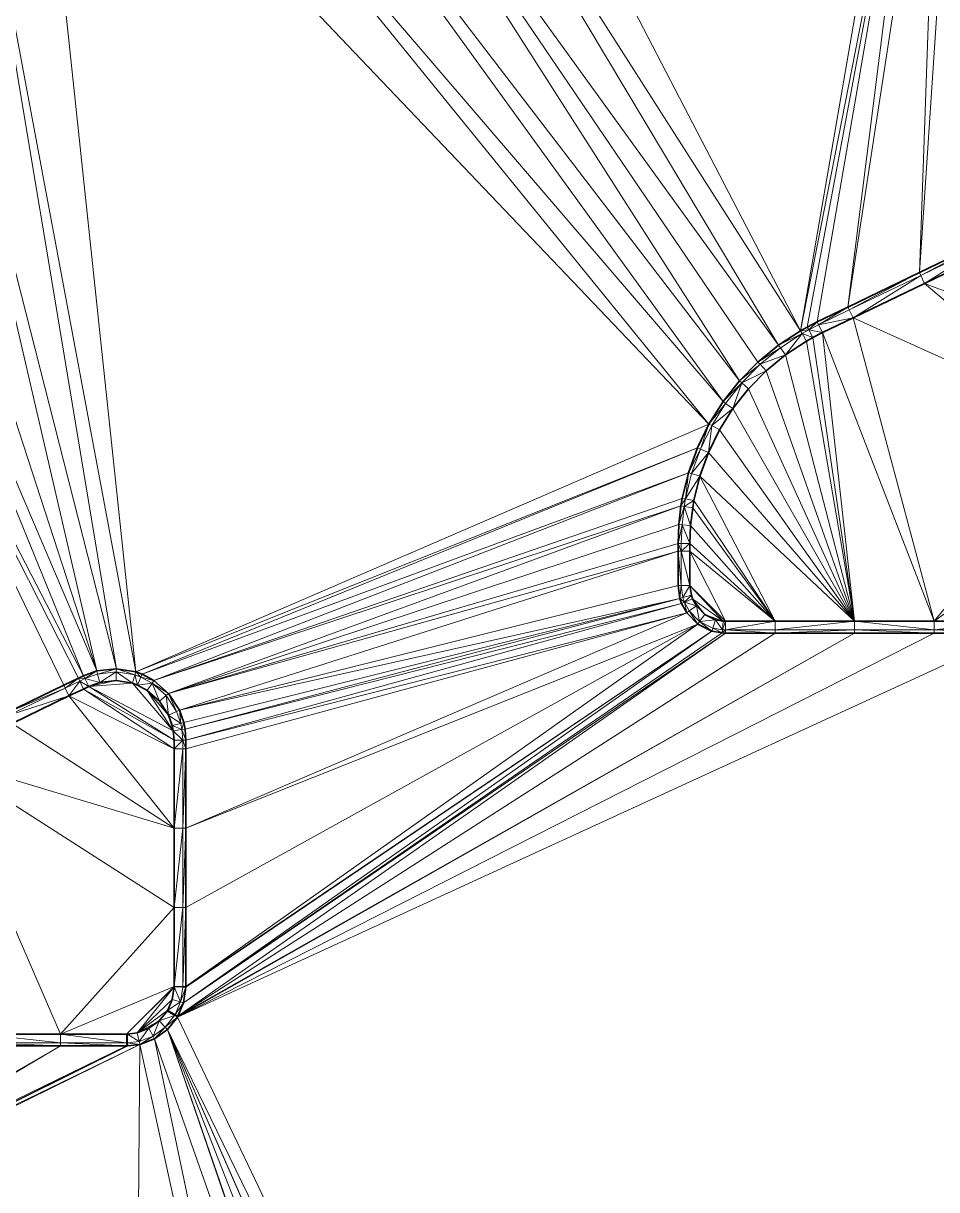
# Model space of a CAD drawing. Header units: metres. Extents: x 246428 to 246884, y 7418966 to 7419490.
# Drawn here: x 246668.98 to 246680.49, y 7419407.04 to 7419421.74 of the extents above; entities that cross this region are included whole.
import ezdxf

# ---------------------------------------------------------------- set-up
doc = ezdxf.new("R2010")
doc.units = ezdxf.units.M
doc.linetypes.add('blank name', pattern=[0])
doc.layers.add('_12D_UNMAPPED', color=7, linetype='Continuous')
for name, color, linetype, lineweight, true_color in [('KERB_BACK', 7, 'Continuous', 35, 0x5fd2ff), ('KERB_LINE', 7, 'Continuous', 18, 0xb9b9b9), ('KERB_LIP', 7, 'Continuous', 35, 0x5fd2ff), ('KERB_TOP', 7, 'Continuous', 18, 0xb9b9b9)]:
    doc.layers.add(name, color=color, linetype=linetype, lineweight=lineweight, true_color=true_color)

msp = doc.modelspace()

# ---------------------------------------------------------------- linework, layer by layer
at = {"layer": '_12D_UNMAPPED', "color": 3, "linetype": 'blank name', "lineweight": 0}
for points in [[(246673.626, 7419427.771, 34.061), (246678.773, 7419417.864, 34.255), (246672.725, 7419427.337, 34.049)], [(246680.179, 7419426.005, 34.199), (246678.773, 7419417.864, 34.255), (246673.626, 7419427.771, 34.061)], [(246672.725, 7419427.337, 34.049), (246678.494, 7419417.682, 34.252), (246671.825, 7419426.902, 34.037)], [(246678.773, 7419417.864, 34.255), (246678.494, 7419417.682, 34.252), (246672.725, 7419427.337, 34.049)], [(246671.825, 7419426.902, 34.037), (246678.003, 7419417.232, 34.248), (246670.924, 7419426.468, 34.025)], [(246678.494, 7419417.682, 34.252), (246678.236, 7419417.47, 34.25), (246671.825, 7419426.902, 34.037)], [(246678.236, 7419417.47, 34.25), (246678.003, 7419417.232, 34.248), (246671.825, 7419426.902, 34.037)], [(246677.797, 7419416.971, 34.245), (246670.023, 7419426.034, 34.013), (246670.924, 7419426.468, 34.025)], [(246678.003, 7419417.232, 34.248), (246677.797, 7419416.971, 34.245), (246670.924, 7419426.468, 34.025)], [(246670.023, 7419426.034, 34.013), (246677.619, 7419416.689, 34.246), (246669.123, 7419425.599, 34.001)], [(246670.023, 7419426.034, 34.013), (246677.797, 7419416.971, 34.245), (246677.619, 7419416.689, 34.246)], [(246680.331, 7419425.807, 34.204), (246678.773, 7419417.864, 34.255), (246680.179, 7419426.005, 34.199)], [(246678.856, 7419417.911, 34.255), (246678.773, 7419417.864, 34.255), (246680.331, 7419425.807, 34.204)], [(246678.983, 7419417.976, 34.257), (246678.856, 7419417.911, 34.255), (246680.331, 7419425.807, 34.204)], [(246679.369, 7419418.162, 34.262), (246678.983, 7419417.976, 34.257), (246680.331, 7419425.807, 34.204)], [(246680.519, 7419425.643, 34.208), (246679.369, 7419418.162, 34.262), (246680.331, 7419425.807, 34.204)], [(246669.123, 7419425.599, 34.001), (246670.399, 7419413.566, 34.145), (246668.222, 7419425.165, 33.989)], [(246677.619, 7419416.689, 34.246), (246670.399, 7419413.566, 34.145), (246669.123, 7419425.599, 34.001)], [(246680.27, 7419418.596, 34.274), (246679.369, 7419418.162, 34.262), (246680.519, 7419425.643, 34.208)], [(246680.734, 7419425.517, 34.213), (246680.27, 7419418.596, 34.274), (246680.519, 7419425.643, 34.208)], [(246681.17, 7419419.031, 34.286), (246680.27, 7419418.596, 34.274), (246680.734, 7419425.517, 34.213)], [(246668.222, 7419425.165, 33.989), (246670.153, 7419413.607, 34.14), (246667.321, 7419424.731, 33.977)], [(246670.399, 7419413.566, 34.145), (246670.153, 7419413.607, 34.14), (246668.222, 7419425.165, 33.989)], [(246667.321, 7419424.731, 33.977), (246669.905, 7419413.579, 34.136), (246666.42, 7419424.296, 33.964)], [(246670.153, 7419413.607, 34.14), (246669.905, 7419413.579, 34.136), (246667.321, 7419424.731, 33.977)], [(246669.905, 7419413.579, 34.136), (246665.52, 7419423.862, 33.952), (246666.42, 7419424.296, 33.964)], [(246664.619, 7419423.427, 33.94), (246665.52, 7419423.862, 33.952), (246669.739, 7419413.518, 34.133)], [(246665.52, 7419423.862, 33.952), (246669.905, 7419413.579, 34.136), (246669.739, 7419413.518, 34.133)], [(246664.619, 7419423.427, 33.94), (246669.739, 7419413.518, 34.133), (246669.674, 7419413.486, 34.132)], [(246664.619, 7419423.427, 33.94), (246669.674, 7419413.486, 34.132), (246669.49, 7419413.398, 34.13)], [(246664.619, 7419423.427, 33.94), (246669.49, 7419413.398, 34.13), (246668.773, 7419413.052, 34.12)], [(246680.27, 7419418.596, 34.274), (246681.17, 7419419.031, 34.286), (246680.287, 7419418.56, 34.424)], [(246681.17, 7419419.031, 34.286), (246681.188, 7419418.995, 34.436), (246680.287, 7419418.56, 34.424)], [(246680.287, 7419418.56, 34.424), (246681.188, 7419418.995, 34.436), (246680.335, 7419418.461, 34.424)], [(246681.188, 7419418.995, 34.436), (246681.236, 7419418.895, 34.436), (246680.335, 7419418.461, 34.424)], [(246681.236, 7419418.895, 34.436), (246682.479, 7419417.655, 34.477), (246680.335, 7419418.461, 34.424)], [(246679.369, 7419418.162, 34.262), (246680.27, 7419418.596, 34.274), (246679.386, 7419418.126, 34.412)], [(246680.27, 7419418.596, 34.274), (246680.287, 7419418.56, 34.424), (246679.386, 7419418.126, 34.412)], [(246679.386, 7419418.126, 34.412), (246680.287, 7419418.56, 34.424), (246679.434, 7419418.027, 34.412)], [(246680.287, 7419418.56, 34.424), (246680.335, 7419418.461, 34.424), (246679.434, 7419418.027, 34.412)], [(246680.335, 7419418.461, 34.424), (246682.479, 7419416.655, 34.487), (246679.434, 7419418.027, 34.412)], [(246682.479, 7419417.655, 34.477), (246682.479, 7419416.655, 34.487), (246680.335, 7419418.461, 34.424)], [(246678.983, 7419417.976, 34.257), (246679.369, 7419418.162, 34.262), (246679, 7419417.94, 34.407)], [(246679.369, 7419418.162, 34.262), (246679.386, 7419418.126, 34.412), (246679, 7419417.94, 34.407)], [(246679, 7419417.94, 34.407), (246679.386, 7419418.126, 34.412), (246679.434, 7419418.027, 34.412)], [(246679, 7419417.94, 34.407), (246679.434, 7419418.027, 34.412), (246679.048, 7419417.841, 34.407)], [(246679.048, 7419417.841, 34.407), (246679.434, 7419418.027, 34.412), (246680.454, 7419414.205, 34.473)], [(246679.434, 7419418.027, 34.412), (246682.479, 7419416.655, 34.487), (246680.454, 7419414.205, 34.473)], [(246678.494, 7419417.682, 34.252), (246678.773, 7419417.864, 34.255), (246678.793, 7419417.83, 34.405)], [(246678.773, 7419417.864, 34.255), (246678.856, 7419417.911, 34.255), (246678.875, 7419417.875, 34.405)], [(246678.773, 7419417.864, 34.255), (246678.875, 7419417.875, 34.405), (246678.793, 7419417.83, 34.405)], [(246678.793, 7419417.83, 34.405), (246678.875, 7419417.875, 34.405), (246678.927, 7419417.779, 34.405)], [(246678.856, 7419417.911, 34.255), (246678.983, 7419417.976, 34.257), (246678.875, 7419417.875, 34.405)], [(246678.983, 7419417.976, 34.257), (246679, 7419417.94, 34.407), (246678.875, 7419417.875, 34.405)], [(246678.875, 7419417.875, 34.405), (246679, 7419417.94, 34.407), (246679.048, 7419417.841, 34.407)], [(246678.875, 7419417.875, 34.405), (246679.048, 7419417.841, 34.407), (246678.927, 7419417.779, 34.405)], [(246678.494, 7419417.682, 34.252), (246678.793, 7419417.83, 34.405), (246678.518, 7419417.649, 34.402)], [(246678.518, 7419417.649, 34.402), (246678.793, 7419417.83, 34.405), (246678.583, 7419417.561, 34.402)], [(246678.793, 7419417.83, 34.405), (246678.848, 7419417.734, 34.405), (246678.583, 7419417.561, 34.402)], [(246678.583, 7419417.561, 34.402), (246678.848, 7419417.734, 34.405), (246679.454, 7419414.205, 34.455)], [(246678.793, 7419417.83, 34.405), (246678.927, 7419417.779, 34.405), (246678.848, 7419417.734, 34.405)], [(246678.848, 7419417.734, 34.405), (246678.927, 7419417.779, 34.405), (246679.454, 7419414.205, 34.455)], [(246678.927, 7419417.779, 34.405), (246679.048, 7419417.841, 34.407), (246679.454, 7419414.205, 34.455)], [(246679.454, 7419414.205, 34.455), (246679.048, 7419417.841, 34.407), (246680.454, 7419414.205, 34.473)], [(246678.236, 7419417.47, 34.25), (246678.494, 7419417.682, 34.252), (246678.518, 7419417.649, 34.402)], [(246678.236, 7419417.47, 34.25), (246678.518, 7419417.649, 34.402), (246678.263, 7419417.441, 34.4)], [(246678.263, 7419417.441, 34.4), (246678.518, 7419417.649, 34.402), (246678.583, 7419417.561, 34.402)], [(246678.003, 7419417.232, 34.248), (246678.236, 7419417.47, 34.25), (246678.263, 7419417.441, 34.4)], [(246678.003, 7419417.232, 34.248), (246678.263, 7419417.441, 34.4), (246678.033, 7419417.206, 34.398)], [(246678.033, 7419417.206, 34.398), (246678.263, 7419417.441, 34.4), (246678.338, 7419417.359, 34.4)], [(246678.263, 7419417.441, 34.4), (246678.583, 7419417.561, 34.402), (246678.338, 7419417.359, 34.4)], [(246678.338, 7419417.359, 34.4), (246678.583, 7419417.561, 34.402), (246679.454, 7419414.205, 34.455)], [(246678.033, 7419417.206, 34.398), (246678.338, 7419417.359, 34.4), (246678.116, 7419417.133, 34.398)], [(246678.116, 7419417.133, 34.398), (246678.338, 7419417.359, 34.4), (246679.454, 7419414.205, 34.455)], [(246677.797, 7419416.971, 34.245), (246678.003, 7419417.232, 34.248), (246678.033, 7419417.206, 34.398)], [(246677.797, 7419416.971, 34.245), (246678.033, 7419417.206, 34.398), (246677.829, 7419416.948, 34.395)], [(246677.829, 7419416.948, 34.395), (246678.033, 7419417.206, 34.398), (246677.919, 7419416.884, 34.395)], [(246678.033, 7419417.206, 34.398), (246678.116, 7419417.133, 34.398), (246677.919, 7419416.884, 34.395)], [(246677.919, 7419416.884, 34.395), (246678.116, 7419417.133, 34.398), (246679.454, 7419414.205, 34.455)], [(246677.619, 7419416.689, 34.246), (246677.797, 7419416.971, 34.245), (246677.829, 7419416.948, 34.395)], [(246677.619, 7419416.689, 34.246), (246677.829, 7419416.948, 34.395), (246677.654, 7419416.669, 34.396)], [(246677.654, 7419416.669, 34.396), (246677.829, 7419416.948, 34.395), (246677.919, 7419416.884, 34.395)], [(246677.654, 7419416.669, 34.396), (246677.919, 7419416.884, 34.395), (246677.751, 7419416.616, 34.396)], [(246677.751, 7419416.616, 34.396), (246677.919, 7419416.884, 34.395), (246679.454, 7419414.205, 34.455)], [(246670.399, 7419413.566, 34.145), (246677.619, 7419416.689, 34.246), (246677.474, 7419416.389, 34.247)], [(246677.474, 7419416.389, 34.247), (246677.619, 7419416.689, 34.246), (246677.51, 7419416.374, 34.397)], [(246677.619, 7419416.689, 34.246), (246677.654, 7419416.669, 34.396), (246677.51, 7419416.374, 34.397)], [(246677.51, 7419416.374, 34.397), (246677.654, 7419416.669, 34.396), (246677.612, 7419416.331, 34.397)], [(246677.654, 7419416.669, 34.396), (246677.751, 7419416.616, 34.396), (246677.612, 7419416.331, 34.397)], [(246677.612, 7419416.331, 34.397), (246677.751, 7419416.616, 34.396), (246679.454, 7419414.205, 34.455)], [(246682.479, 7419416.655, 34.487), (246682.479, 7419415.655, 34.497), (246680.454, 7419414.205, 34.473)], [(246670.477, 7419413.537, 34.146), (246670.399, 7419413.566, 34.145), (246677.474, 7419416.389, 34.247)], [(246670.477, 7419413.537, 34.146), (246677.474, 7419416.389, 34.247), (246677.361, 7419416.076, 34.248)], [(246677.361, 7419416.076, 34.248), (246677.474, 7419416.389, 34.247), (246677.51, 7419416.374, 34.397)], [(246677.361, 7419416.076, 34.248), (246677.51, 7419416.374, 34.397), (246677.399, 7419416.064, 34.398)], [(246677.399, 7419416.064, 34.398), (246677.51, 7419416.374, 34.397), (246677.612, 7419416.331, 34.397)], [(246677.399, 7419416.064, 34.398), (246677.612, 7419416.331, 34.397), (246677.504, 7419416.032, 34.398)], [(246677.504, 7419416.032, 34.398), (246677.612, 7419416.331, 34.397), (246679.454, 7419414.205, 34.455)], [(246670.624, 7419413.459, 34.149), (246670.477, 7419413.537, 34.146), (246677.361, 7419416.076, 34.248)], [(246670.624, 7419413.459, 34.149), (246677.361, 7419416.076, 34.248), (246677.282, 7419415.752, 34.249)], [(246677.282, 7419415.752, 34.249), (246677.361, 7419416.076, 34.248), (246677.321, 7419415.745, 34.399)], [(246677.361, 7419416.076, 34.248), (246677.399, 7419416.064, 34.398), (246677.321, 7419415.745, 34.399)], [(246677.321, 7419415.745, 34.399), (246677.399, 7419416.064, 34.398), (246677.504, 7419416.032, 34.398)], [(246677.321, 7419415.745, 34.399), (246677.504, 7419416.032, 34.398), (246677.43, 7419415.724, 34.399)], [(246677.43, 7419415.724, 34.399), (246677.504, 7419416.032, 34.398), (246678.454, 7419414.205, 34.437)], [(246678.454, 7419414.205, 34.437), (246677.504, 7419416.032, 34.398), (246679.454, 7419414.205, 34.455)], [(246670.624, 7419413.459, 34.149), (246677.282, 7419415.752, 34.249), (246677.266, 7419415.658, 34.249)], [(246670.811, 7419413.295, 34.154), (246670.624, 7419413.459, 34.149), (246677.266, 7419415.658, 34.249)], [(246670.811, 7419413.295, 34.154), (246677.266, 7419415.658, 34.249), (246677.239, 7419415.422, 34.251)], [(246677.239, 7419415.422, 34.251), (246677.266, 7419415.658, 34.249), (246677.306, 7419415.652, 34.399)], [(246677.266, 7419415.658, 34.249), (246677.282, 7419415.752, 34.249), (246677.321, 7419415.745, 34.399)], [(246677.266, 7419415.658, 34.249), (246677.321, 7419415.745, 34.399), (246677.306, 7419415.652, 34.399)], [(246677.306, 7419415.652, 34.399), (246677.321, 7419415.745, 34.399), (246677.43, 7419415.724, 34.399)], [(246677.306, 7419415.652, 34.399), (246677.43, 7419415.724, 34.399), (246677.414, 7419415.635, 34.399)], [(246677.414, 7419415.635, 34.399), (246677.43, 7419415.724, 34.399), (246678.454, 7419414.205, 34.437)], [(246680.454, 7419414.205, 34.473), (246682.479, 7419415.655, 34.497), (246681.454, 7419414.205, 34.491)], [(246677.239, 7419415.422, 34.251), (246677.306, 7419415.652, 34.399), (246677.279, 7419415.418, 34.401)], [(246677.279, 7419415.418, 34.401), (246677.306, 7419415.652, 34.399), (246677.388, 7419415.41, 34.401)], [(246677.306, 7419415.652, 34.399), (246677.414, 7419415.635, 34.399), (246677.388, 7419415.41, 34.401)], [(246677.388, 7419415.41, 34.401), (246677.414, 7419415.635, 34.399), (246678.454, 7419414.205, 34.437)], [(246670.811, 7419413.295, 34.154), (246677.239, 7419415.422, 34.251), (246677.229, 7419415.183, 34.253)], [(246677.229, 7419415.183, 34.253), (246677.239, 7419415.422, 34.251), (246677.279, 7419415.418, 34.401)], [(246677.229, 7419415.183, 34.253), (246677.279, 7419415.418, 34.401), (246677.269, 7419415.183, 34.403)], [(246677.269, 7419415.183, 34.403), (246677.279, 7419415.418, 34.401), (246677.379, 7419415.183, 34.403)], [(246677.279, 7419415.418, 34.401), (246677.388, 7419415.41, 34.401), (246677.379, 7419415.183, 34.403)], [(246677.379, 7419415.183, 34.403), (246677.388, 7419415.41, 34.401), (246678.454, 7419414.205, 34.437)], [(246670.811, 7419413.295, 34.154), (246677.229, 7419415.183, 34.253), (246677.229, 7419415.088, 34.254)], [(246670.946, 7419413.085, 34.159), (246670.811, 7419413.295, 34.154), (246677.229, 7419415.088, 34.254)], [(246670.946, 7419413.085, 34.159), (246677.229, 7419415.088, 34.254), (246677.229, 7419414.655, 34.258)], [(246677.229, 7419415.088, 34.254), (246677.229, 7419415.183, 34.253), (246677.269, 7419415.088, 34.404)], [(246677.229, 7419415.183, 34.253), (246677.269, 7419415.183, 34.403), (246677.269, 7419415.088, 34.404)], [(246677.229, 7419414.655, 34.258), (246677.229, 7419415.088, 34.254), (246677.269, 7419414.655, 34.408)], [(246677.229, 7419415.088, 34.254), (246677.269, 7419415.088, 34.404), (246677.269, 7419414.655, 34.408)], [(246677.269, 7419415.088, 34.404), (246677.269, 7419415.183, 34.403), (246677.379, 7419415.183, 34.403)], [(246677.269, 7419415.088, 34.404), (246677.379, 7419415.183, 34.403), (246677.379, 7419415.088, 34.404)], [(246677.269, 7419414.655, 34.408), (246677.269, 7419415.088, 34.404), (246677.379, 7419414.655, 34.408)], [(246677.269, 7419415.088, 34.404), (246677.379, 7419415.088, 34.404), (246677.379, 7419414.655, 34.408)], [(246677.379, 7419415.088, 34.404), (246677.379, 7419415.183, 34.403), (246678.454, 7419414.205, 34.437)], [(246677.829, 7419414.205, 34.425), (246677.379, 7419415.088, 34.404), (246678.454, 7419414.205, 34.437)], [(246677.379, 7419414.655, 34.408), (246677.379, 7419415.088, 34.404), (246677.829, 7419414.205, 34.425)], [(246670.946, 7419413.085, 34.159), (246677.229, 7419414.655, 34.258), (246677.253, 7419414.491, 34.26)], [(246677.253, 7419414.491, 34.26), (246677.229, 7419414.655, 34.258), (246677.269, 7419414.655, 34.408)], [(246677.253, 7419414.491, 34.26), (246677.269, 7419414.655, 34.408), (246677.291, 7419414.502, 34.41)], [(246677.291, 7419414.502, 34.41), (246677.269, 7419414.655, 34.408), (246677.379, 7419414.655, 34.408)], [(246677.291, 7419414.502, 34.41), (246677.379, 7419414.655, 34.408), (246677.397, 7419414.532, 34.41)], [(246677.397, 7419414.532, 34.41), (246677.379, 7419414.655, 34.408), (246677.413, 7419414.485, 34.411)], [(246677.413, 7419414.485, 34.411), (246677.379, 7419414.655, 34.408), (246677.798, 7419414.206, 34.424)], [(246677.798, 7419414.206, 34.424), (246677.379, 7419414.655, 34.408), (246677.829, 7419414.205, 34.425)], [(246671.002, 7419412.928, 34.162), (246670.946, 7419413.085, 34.159), (246677.253, 7419414.491, 34.26)], [(246671.018, 7419412.847, 34.163), (246671.002, 7419412.928, 34.162), (246677.253, 7419414.491, 34.26)], [(246671.018, 7419412.847, 34.163), (246677.253, 7419414.491, 34.26), (246677.274, 7419414.428, 34.261)], [(246677.253, 7419414.491, 34.26), (246677.291, 7419414.502, 34.41), (246677.311, 7419414.443, 34.411)], [(246677.274, 7419414.428, 34.261), (246677.253, 7419414.491, 34.26), (246677.311, 7419414.443, 34.411)], [(246677.311, 7419414.443, 34.411), (246677.291, 7419414.502, 34.41), (246677.397, 7419414.532, 34.41)], [(246677.311, 7419414.443, 34.411), (246677.397, 7419414.532, 34.41), (246677.413, 7419414.485, 34.411)], [(246677.311, 7419414.443, 34.411), (246677.413, 7419414.485, 34.411), (246677.461, 7419414.397, 34.414)], [(246677.461, 7419414.397, 34.414), (246677.413, 7419414.485, 34.411), (246677.566, 7419414.291, 34.418)], [(246677.566, 7419414.291, 34.418), (246677.413, 7419414.485, 34.411), (246677.798, 7419414.206, 34.424)], [(246671.029, 7419412.707, 34.165), (246671.018, 7419412.847, 34.163), (246677.274, 7419414.428, 34.261)], [(246671.029, 7419412.707, 34.165), (246677.274, 7419414.428, 34.261), (246677.338, 7419414.311, 34.264)], [(246677.338, 7419414.311, 34.264), (246677.274, 7419414.428, 34.261), (246677.311, 7419414.443, 34.411)], [(246677.338, 7419414.311, 34.264), (246677.311, 7419414.443, 34.411), (246677.371, 7419414.334, 34.414)], [(246677.371, 7419414.334, 34.414), (246677.311, 7419414.443, 34.411), (246677.461, 7419414.397, 34.414)], [(246677.478, 7419414.169, 34.268), (246677.338, 7419414.311, 34.264), (246677.371, 7419414.334, 34.414)], [(246677.501, 7419414.202, 34.418), (246677.371, 7419414.334, 34.414), (246677.461, 7419414.397, 34.414)], [(246677.478, 7419414.169, 34.268), (246677.371, 7419414.334, 34.414), (246677.501, 7419414.202, 34.418)], [(246677.501, 7419414.202, 34.418), (246677.461, 7419414.397, 34.414), (246677.566, 7419414.291, 34.418)], [(246671.029, 7419411.597, 34.176), (246677.338, 7419414.311, 34.264), (246677.478, 7419414.169, 34.268)], [(246671.029, 7419412.597, 34.166), (246671.029, 7419412.707, 34.165), (246677.338, 7419414.311, 34.264)], [(246671.029, 7419411.597, 34.176), (246671.029, 7419412.597, 34.166), (246677.338, 7419414.311, 34.264)], [(246677.656, 7419414.081, 34.272), (246677.478, 7419414.169, 34.268), (246677.501, 7419414.202, 34.418)], [(246677.501, 7419414.202, 34.418), (246677.566, 7419414.291, 34.418), (246677.7, 7419414.224, 34.422)], [(246677.668, 7419414.119, 34.422), (246677.501, 7419414.202, 34.418), (246677.7, 7419414.224, 34.422)], [(246677.656, 7419414.081, 34.272), (246677.501, 7419414.202, 34.418), (246677.668, 7419414.119, 34.422)], [(246677.7, 7419414.224, 34.422), (246677.566, 7419414.291, 34.418), (246677.798, 7419414.206, 34.424)], [(246677.79, 7419414.097, 34.424), (246677.668, 7419414.119, 34.422), (246677.7, 7419414.224, 34.422)], [(246677.79, 7419414.097, 34.424), (246677.7, 7419414.224, 34.422), (246677.798, 7419414.206, 34.424)], [(246677.79, 7419414.097, 34.424), (246677.798, 7419414.206, 34.424), (246677.829, 7419414.205, 34.425)], [(246677.829, 7419414.095, 34.425), (246677.79, 7419414.097, 34.424), (246677.829, 7419414.205, 34.425)], [(246678.454, 7419414.095, 34.437), (246677.829, 7419414.095, 34.425), (246678.454, 7419414.205, 34.437)], [(246677.829, 7419414.095, 34.425), (246677.829, 7419414.205, 34.425), (246678.454, 7419414.205, 34.437)], [(246679.454, 7419414.095, 34.455), (246678.454, 7419414.095, 34.437), (246679.454, 7419414.205, 34.455)], [(246678.454, 7419414.095, 34.437), (246678.454, 7419414.205, 34.437), (246679.454, 7419414.205, 34.455)], [(246680.454, 7419414.095, 34.473), (246679.454, 7419414.205, 34.455), (246680.454, 7419414.205, 34.473)], [(246680.454, 7419414.095, 34.473), (246679.454, 7419414.095, 34.455), (246679.454, 7419414.205, 34.455)], [(246681.454, 7419414.095, 34.491), (246680.454, 7419414.095, 34.473), (246681.454, 7419414.205, 34.491)], [(246680.454, 7419414.095, 34.473), (246680.454, 7419414.205, 34.473), (246681.454, 7419414.205, 34.491)], [(246670.921, 7419409.217, 34.197), (246680.454, 7419414.055, 34.323), (246681.454, 7419414.055, 34.341)], [(246670.921, 7419409.217, 34.197), (246670.929, 7419409.23, 34.197), (246679.454, 7419414.055, 34.305)], [(246681.029, 7419388.055, 34.594), (246670.921, 7419409.217, 34.197), (246681.454, 7419414.055, 34.341)], [(246670.921, 7419409.217, 34.197), (246679.454, 7419414.055, 34.305), (246680.454, 7419414.055, 34.323)], [(246670.929, 7419409.23, 34.197), (246678.454, 7419414.055, 34.287), (246679.454, 7419414.055, 34.305)], [(246670.929, 7419409.23, 34.197), (246677.829, 7419414.055, 34.275), (246678.454, 7419414.055, 34.287)], [(246670.929, 7419409.23, 34.197), (246671, 7419409.4, 34.197), (246677.829, 7419414.055, 34.275)], [(246671, 7419409.4, 34.197), (246671.029, 7419409.597, 34.196), (246677.656, 7419414.081, 34.272)], [(246671, 7419409.4, 34.197), (246677.656, 7419414.081, 34.272), (246677.787, 7419414.057, 34.274)], [(246671, 7419409.4, 34.197), (246677.787, 7419414.057, 34.274), (246677.829, 7419414.055, 34.275)], [(246671.029, 7419409.605, 34.196), (246677.478, 7419414.169, 34.268), (246677.656, 7419414.081, 34.272)], [(246671.029, 7419410.597, 34.186), (246671.029, 7419411.597, 34.176), (246677.478, 7419414.169, 34.268)], [(246671.029, 7419409.605, 34.196), (246671.029, 7419410.597, 34.186), (246677.478, 7419414.169, 34.268)], [(246671.029, 7419409.597, 34.196), (246671.029, 7419409.605, 34.196), (246677.656, 7419414.081, 34.272)], [(246677.787, 7419414.057, 34.274), (246677.656, 7419414.081, 34.272), (246677.668, 7419414.119, 34.422)], [(246677.787, 7419414.057, 34.274), (246677.668, 7419414.119, 34.422), (246677.79, 7419414.097, 34.424)], [(246677.787, 7419414.057, 34.274), (246677.79, 7419414.097, 34.424), (246677.829, 7419414.095, 34.425)], [(246677.829, 7419414.055, 34.275), (246677.787, 7419414.057, 34.274), (246677.829, 7419414.095, 34.425)], [(246678.454, 7419414.055, 34.287), (246677.829, 7419414.095, 34.425), (246678.454, 7419414.095, 34.437)], [(246678.454, 7419414.055, 34.287), (246677.829, 7419414.055, 34.275), (246677.829, 7419414.095, 34.425)], [(246679.454, 7419414.055, 34.305), (246678.454, 7419414.055, 34.287), (246679.454, 7419414.095, 34.455)], [(246678.454, 7419414.055, 34.287), (246678.454, 7419414.095, 34.437), (246679.454, 7419414.095, 34.455)], [(246680.454, 7419414.055, 34.323), (246679.454, 7419414.095, 34.455), (246680.454, 7419414.095, 34.473)], [(246680.454, 7419414.055, 34.323), (246679.454, 7419414.055, 34.305), (246679.454, 7419414.095, 34.455)], [(246681.454, 7419414.055, 34.341), (246680.454, 7419414.055, 34.323), (246680.454, 7419414.095, 34.473)], [(246681.454, 7419414.055, 34.341), (246680.454, 7419414.095, 34.473), (246681.454, 7419414.095, 34.491)], [(246669.915, 7419413.54, 34.286), (246669.905, 7419413.579, 34.136), (246670.153, 7419413.607, 34.14)], [(246669.915, 7419413.54, 34.286), (246670.153, 7419413.607, 34.14), (246670.152, 7419413.567, 34.29)], [(246670.153, 7419413.607, 34.14), (246670.387, 7419413.528, 34.295), (246670.152, 7419413.567, 34.29)], [(246670.153, 7419413.607, 34.14), (246670.399, 7419413.566, 34.145), (246670.387, 7419413.528, 34.295)], [(246669.49, 7419413.398, 34.13), (246669.674, 7419413.486, 34.132), (246669.507, 7419413.362, 34.28)], [(246669.674, 7419413.486, 34.132), (246669.691, 7419413.45, 34.282), (246669.507, 7419413.362, 34.28)], [(246669.507, 7419413.362, 34.28), (246669.691, 7419413.45, 34.282), (246669.555, 7419413.263, 34.28)], [(246669.691, 7419413.45, 34.282), (246669.739, 7419413.351, 34.282), (246669.555, 7419413.263, 34.28)], [(246669.674, 7419413.486, 34.132), (246669.739, 7419413.518, 34.133), (246669.756, 7419413.482, 34.283)], [(246669.674, 7419413.486, 34.132), (246669.756, 7419413.482, 34.283), (246669.691, 7419413.45, 34.282)], [(246669.691, 7419413.45, 34.282), (246669.756, 7419413.482, 34.283), (246669.804, 7419413.383, 34.283)], [(246669.691, 7419413.45, 34.282), (246669.804, 7419413.383, 34.283), (246669.739, 7419413.351, 34.282)], [(246669.739, 7419413.518, 34.133), (246669.905, 7419413.579, 34.136), (246669.756, 7419413.482, 34.283)], [(246669.905, 7419413.579, 34.136), (246669.915, 7419413.54, 34.286), (246669.756, 7419413.482, 34.283)], [(246669.756, 7419413.482, 34.283), (246669.915, 7419413.54, 34.286), (246669.943, 7419413.433, 34.286)], [(246669.756, 7419413.482, 34.283), (246669.943, 7419413.433, 34.286), (246669.804, 7419413.383, 34.283)], [(246670.354, 7419413.423, 34.295), (246669.804, 7419413.383, 34.283), (246670.149, 7419413.457, 34.29)], [(246669.804, 7419413.383, 34.283), (246669.943, 7419413.433, 34.286), (246670.149, 7419413.457, 34.29)], [(246669.943, 7419413.433, 34.286), (246669.915, 7419413.54, 34.286), (246670.152, 7419413.567, 34.29)], [(246669.943, 7419413.433, 34.286), (246670.152, 7419413.567, 34.29), (246670.149, 7419413.457, 34.29)], [(246670.152, 7419413.567, 34.29), (246670.354, 7419413.423, 34.295), (246670.149, 7419413.457, 34.29)], [(246670.152, 7419413.567, 34.29), (246670.387, 7419413.528, 34.295), (246670.354, 7419413.423, 34.295)], [(246670.387, 7419413.528, 34.295), (246670.419, 7419413.399, 34.296), (246670.354, 7419413.423, 34.295)], [(246670.399, 7419413.566, 34.145), (246670.461, 7419413.5, 34.296), (246670.387, 7419413.528, 34.295)], [(246670.387, 7419413.528, 34.295), (246670.461, 7419413.5, 34.296), (246670.419, 7419413.399, 34.296)], [(246670.399, 7419413.566, 34.145), (246670.477, 7419413.537, 34.146), (246670.461, 7419413.5, 34.296)], [(246670.461, 7419413.5, 34.296), (246670.602, 7419413.426, 34.299), (246670.419, 7419413.399, 34.296)], [(246670.477, 7419413.537, 34.146), (246670.624, 7419413.459, 34.149), (246670.461, 7419413.5, 34.296)], [(246670.624, 7419413.459, 34.149), (246670.602, 7419413.426, 34.299), (246670.461, 7419413.5, 34.296)], [(246670.624, 7419413.459, 34.149), (246670.811, 7419413.295, 34.154), (246670.602, 7419413.426, 34.299)], [(246668.773, 7419413.052, 34.12), (246669.49, 7419413.398, 34.13), (246669.507, 7419413.362, 34.28)], [(246668.773, 7419413.052, 34.12), (246669.507, 7419413.362, 34.28), (246668.79, 7419413.016, 34.27)], [(246668.79, 7419413.016, 34.27), (246669.507, 7419413.362, 34.28), (246669.555, 7419413.263, 34.28)], [(246669.555, 7419413.263, 34.28), (246669.739, 7419413.351, 34.282), (246670.879, 7419412.597, 34.316)], [(246669.739, 7419413.351, 34.282), (246669.804, 7419413.383, 34.283), (246670.879, 7419412.707, 34.315)], [(246670.879, 7419412.597, 34.316), (246669.739, 7419413.351, 34.282), (246670.879, 7419412.707, 34.315)], [(246670.87, 7419412.823, 34.313), (246669.804, 7419413.383, 34.283), (246670.354, 7419413.423, 34.295)], [(246670.879, 7419412.707, 34.315), (246669.804, 7419413.383, 34.283), (246670.87, 7419412.823, 34.313)], [(246670.419, 7419413.399, 34.296), (246670.541, 7419413.334, 34.299), (246670.354, 7419413.423, 34.295)], [(246670.541, 7419413.334, 34.299), (246670.87, 7419412.823, 34.313), (246670.354, 7419413.423, 34.295)], [(246670.602, 7419413.426, 34.299), (246670.541, 7419413.334, 34.299), (246670.419, 7419413.399, 34.296)], [(246670.602, 7419413.426, 34.299), (246670.697, 7419413.197, 34.304), (246670.541, 7419413.334, 34.299)], [(246670.81, 7419413.022, 34.309), (246670.87, 7419412.823, 34.313), (246670.541, 7419413.334, 34.299)], [(246670.697, 7419413.197, 34.304), (246670.81, 7419413.022, 34.309), (246670.541, 7419413.334, 34.299)], [(246670.811, 7419413.295, 34.154), (246670.781, 7419413.268, 34.304), (246670.602, 7419413.426, 34.299)], [(246670.602, 7419413.426, 34.299), (246670.781, 7419413.268, 34.304), (246670.697, 7419413.197, 34.304)], [(246668.79, 7419413.016, 34.27), (246669.555, 7419413.263, 34.28), (246668.838, 7419412.917, 34.27)], [(246668.838, 7419412.917, 34.27), (246669.555, 7419413.263, 34.28), (246670.879, 7419411.597, 34.326)], [(246670.879, 7419411.597, 34.326), (246669.555, 7419413.263, 34.28), (246670.879, 7419412.597, 34.316)], [(246670.781, 7419413.268, 34.304), (246670.81, 7419413.022, 34.309), (246670.697, 7419413.197, 34.304)], [(246670.811, 7419413.295, 34.154), (246670.91, 7419413.068, 34.309), (246670.781, 7419413.268, 34.304)], [(246670.781, 7419413.268, 34.304), (246670.91, 7419413.068, 34.309), (246670.81, 7419413.022, 34.309)], [(246670.811, 7419413.295, 34.154), (246670.946, 7419413.085, 34.159), (246670.91, 7419413.068, 34.309)], [(246670.91, 7419413.068, 34.309), (246670.963, 7419412.918, 34.312), (246670.81, 7419413.022, 34.309)], [(246670.856, 7419412.891, 34.312), (246670.87, 7419412.823, 34.313), (246670.81, 7419413.022, 34.309)], [(246670.963, 7419412.918, 34.312), (246670.856, 7419412.891, 34.312), (246670.81, 7419413.022, 34.309)], [(246670.946, 7419413.085, 34.159), (246670.963, 7419412.918, 34.312), (246670.91, 7419413.068, 34.309)], [(246670.946, 7419413.085, 34.159), (246671.002, 7419412.928, 34.162), (246670.963, 7419412.918, 34.312)], [(246667.937, 7419412.483, 34.258), (246668.838, 7419412.917, 34.27), (246670.879, 7419411.597, 34.326)], [(246670.963, 7419412.918, 34.312), (246670.979, 7419412.84, 34.313), (246670.856, 7419412.891, 34.312)], [(246670.979, 7419412.84, 34.313), (246670.87, 7419412.823, 34.313), (246670.856, 7419412.891, 34.312)], [(246671.002, 7419412.928, 34.162), (246670.979, 7419412.84, 34.313), (246670.963, 7419412.918, 34.312)], [(246671.002, 7419412.928, 34.162), (246671.018, 7419412.847, 34.163), (246670.979, 7419412.84, 34.313)], [(246670.979, 7419412.84, 34.313), (246670.989, 7419412.707, 34.315), (246670.87, 7419412.823, 34.313)], [(246670.989, 7419412.707, 34.315), (246670.879, 7419412.707, 34.315), (246670.87, 7419412.823, 34.313)], [(246671.018, 7419412.847, 34.163), (246671.029, 7419412.707, 34.165), (246670.979, 7419412.84, 34.313)], [(246671.029, 7419412.707, 34.165), (246670.989, 7419412.707, 34.315), (246670.979, 7419412.84, 34.313)], [(246670.989, 7419412.707, 34.315), (246670.879, 7419412.597, 34.316), (246670.879, 7419412.707, 34.315)], [(246670.989, 7419412.707, 34.315), (246670.989, 7419412.597, 34.316), (246670.879, 7419412.597, 34.316)], [(246670.989, 7419412.597, 34.316), (246670.989, 7419411.597, 34.326), (246670.879, 7419411.597, 34.326)], [(246670.989, 7419412.597, 34.316), (246670.879, 7419411.597, 34.326), (246670.879, 7419412.597, 34.316)], [(246671.029, 7419412.707, 34.165), (246671.029, 7419412.597, 34.166), (246670.989, 7419412.707, 34.315)], [(246671.029, 7419412.597, 34.166), (246670.989, 7419412.597, 34.316), (246670.989, 7419412.707, 34.315)], [(246671.029, 7419412.597, 34.166), (246671.029, 7419411.597, 34.176), (246670.989, 7419411.597, 34.326)], [(246671.029, 7419412.597, 34.166), (246670.989, 7419411.597, 34.326), (246670.989, 7419412.597, 34.316)], [(246669.449, 7419409.005, 34.324), (246668.449, 7419409.005, 34.306), (246667.937, 7419412.483, 34.258)], [(246669.449, 7419409.005, 34.324), (246667.937, 7419412.483, 34.258), (246670.879, 7419410.597, 34.336)], [(246670.879, 7419410.597, 34.336), (246667.937, 7419412.483, 34.258), (246670.879, 7419411.597, 34.326)], [(246670.989, 7419411.597, 34.326), (246670.989, 7419410.597, 34.336), (246670.879, 7419410.597, 34.336)], [(246670.989, 7419411.597, 34.326), (246670.879, 7419410.597, 34.336), (246670.879, 7419411.597, 34.326)], [(246671.029, 7419411.597, 34.176), (246671.029, 7419410.597, 34.186), (246670.989, 7419410.597, 34.336)], [(246671.029, 7419411.597, 34.176), (246670.989, 7419410.597, 34.336), (246670.989, 7419411.597, 34.326)], [(246670.879, 7419409.605, 34.346), (246669.449, 7419409.005, 34.324), (246670.879, 7419410.597, 34.336)], [(246670.989, 7419410.597, 34.336), (246670.989, 7419409.605, 34.346), (246670.879, 7419409.605, 34.346)], [(246670.989, 7419410.597, 34.336), (246670.879, 7419409.605, 34.346), (246670.879, 7419410.597, 34.336)], [(246671.029, 7419410.597, 34.186), (246671.029, 7419409.605, 34.196), (246670.989, 7419409.605, 34.346)], [(246671.029, 7419410.597, 34.186), (246670.989, 7419409.605, 34.346), (246670.989, 7419410.597, 34.336)], [(246670.279, 7419409.005, 34.339), (246669.449, 7419409.005, 34.324), (246670.879, 7419409.605, 34.346)], [(246670.879, 7419409.599, 34.346), (246670.279, 7419409.005, 34.339), (246670.879, 7419409.605, 34.346)], [(246670.414, 7419409.02, 34.341), (246670.279, 7419409.005, 34.339), (246670.879, 7419409.599, 34.346)], [(246670.856, 7419409.441, 34.347), (246670.414, 7419409.02, 34.341), (246670.879, 7419409.599, 34.346)], [(246670.962, 7419409.411, 34.347), (246670.856, 7419409.441, 34.347), (246670.879, 7419409.599, 34.346)], [(246670.989, 7419409.597, 34.346), (246670.879, 7419409.599, 34.346), (246670.879, 7419409.605, 34.346)], [(246670.989, 7419409.605, 34.346), (246670.989, 7419409.597, 34.346), (246670.879, 7419409.605, 34.346)], [(246670.989, 7419409.597, 34.346), (246670.962, 7419409.411, 34.347), (246670.879, 7419409.599, 34.346)], [(246671.029, 7419409.597, 34.196), (246670.962, 7419409.411, 34.347), (246670.989, 7419409.597, 34.346)], [(246671.029, 7419409.597, 34.196), (246671, 7419409.4, 34.197), (246670.962, 7419409.411, 34.347)], [(246671.029, 7419409.597, 34.196), (246670.989, 7419409.597, 34.346), (246670.989, 7419409.605, 34.346)], [(246671.029, 7419409.605, 34.196), (246671.029, 7419409.597, 34.196), (246670.989, 7419409.605, 34.346)], [(246670.799, 7419409.305, 34.347), (246670.414, 7419409.02, 34.341), (246670.856, 7419409.441, 34.347)], [(246670.962, 7419409.411, 34.347), (246670.799, 7419409.305, 34.347), (246670.856, 7419409.441, 34.347)], [(246670.962, 7419409.411, 34.347), (246670.894, 7419409.25, 34.347), (246670.799, 7419409.305, 34.347)], [(246671, 7419409.4, 34.197), (246670.894, 7419409.25, 34.347), (246670.962, 7419409.411, 34.347)], [(246671, 7419409.4, 34.197), (246670.929, 7419409.23, 34.197), (246670.894, 7419409.25, 34.347)], [(246670.692, 7419409.17, 34.345), (246670.414, 7419409.02, 34.341), (246670.799, 7419409.305, 34.347)], [(246670.792, 7419409.295, 34.347), (246670.692, 7419409.17, 34.345), (246670.799, 7419409.305, 34.347)], [(246670.887, 7419409.238, 34.347), (246670.692, 7419409.17, 34.345), (246670.792, 7419409.295, 34.347)], [(246670.887, 7419409.238, 34.347), (246670.768, 7419409.09, 34.345), (246670.692, 7419409.17, 34.345)], [(246670.921, 7419409.217, 34.197), (246670.768, 7419409.09, 34.345), (246670.887, 7419409.238, 34.347)], [(246670.921, 7419409.217, 34.197), (246670.796, 7419409.061, 34.195), (246670.768, 7419409.09, 34.345)], [(246670.887, 7419409.238, 34.347), (246670.792, 7419409.295, 34.347), (246670.799, 7419409.305, 34.347)], [(246681.029, 7419388.055, 34.594), (246670.796, 7419409.061, 34.195), (246670.921, 7419409.217, 34.197)], [(246670.894, 7419409.25, 34.347), (246670.887, 7419409.238, 34.347), (246670.799, 7419409.305, 34.347)], [(246670.921, 7419409.217, 34.197), (246670.887, 7419409.238, 34.347), (246670.894, 7419409.25, 34.347)], [(246670.929, 7419409.23, 34.197), (246670.921, 7419409.217, 34.197), (246670.894, 7419409.25, 34.347)], [(246670.563, 7419409.077, 34.343), (246670.414, 7419409.02, 34.341), (246670.692, 7419409.17, 34.345)], [(246670.439, 7419408.913, 34.341), (246670.414, 7419409.02, 34.341), (246670.563, 7419409.077, 34.343)], [(246670.615, 7419408.98, 34.343), (246670.439, 7419408.913, 34.341), (246670.563, 7419409.077, 34.343)], [(246670.615, 7419408.98, 34.343), (246670.563, 7419409.077, 34.343), (246670.692, 7419409.17, 34.345)], [(246670.768, 7419409.09, 34.345), (246670.615, 7419408.98, 34.343), (246670.692, 7419409.17, 34.345)], [(246670.634, 7419408.945, 34.193), (246670.615, 7419408.98, 34.343), (246670.768, 7419409.09, 34.345)], [(246670.796, 7419409.061, 34.195), (246670.634, 7419408.945, 34.193), (246670.768, 7419409.09, 34.345)], [(246677.979, 7419388.055, 34.538), (246670.634, 7419408.945, 34.193), (246670.796, 7419409.061, 34.195)], [(246678.029, 7419388.055, 34.539), (246677.979, 7419388.055, 34.538), (246670.796, 7419409.061, 34.195)], [(246679.029, 7419388.055, 34.557), (246678.029, 7419388.055, 34.539), (246670.796, 7419409.061, 34.195)], [(246680.008, 7419388.055, 34.575), (246679.029, 7419388.055, 34.557), (246670.796, 7419409.061, 34.195)], [(246680.029, 7419388.055, 34.575), (246680.008, 7419388.055, 34.575), (246670.796, 7419409.061, 34.195)], [(246681.029, 7419388.055, 34.594), (246680.029, 7419388.055, 34.575), (246670.796, 7419409.061, 34.195)], [(246669.449, 7419408.895, 34.324), (246668.449, 7419408.895, 34.306), (246668.449, 7419409.005, 34.306)], [(246669.449, 7419408.895, 34.324), (246668.449, 7419409.005, 34.306), (246669.449, 7419409.005, 34.324)], [(246669.449, 7419408.895, 34.324), (246669.449, 7419409.005, 34.324), (246670.279, 7419408.895, 34.339)], [(246670.279, 7419408.895, 34.339), (246669.449, 7419409.005, 34.324), (246670.279, 7419409.005, 34.339)], [(246670.292, 7419409.005, 34.34), (246670.279, 7419409.005, 34.339), (246670.414, 7419409.02, 34.341)], [(246670.294, 7419408.895, 34.34), (246670.279, 7419408.895, 34.339), (246670.292, 7419409.005, 34.34)], [(246670.279, 7419408.895, 34.339), (246670.279, 7419409.005, 34.339), (246670.292, 7419409.005, 34.34)], [(246670.439, 7419408.913, 34.341), (246670.292, 7419409.005, 34.34), (246670.414, 7419409.02, 34.341)], [(246670.439, 7419408.913, 34.341), (246670.294, 7419408.895, 34.34), (246670.292, 7419409.005, 34.34)], [(246670.448, 7419408.874, 34.191), (246670.294, 7419408.895, 34.34), (246670.439, 7419408.913, 34.341)], [(246670.448, 7419408.874, 34.191), (246670.439, 7419408.913, 34.341), (246670.615, 7419408.98, 34.343)], [(246670.634, 7419408.945, 34.193), (246670.448, 7419408.874, 34.191), (246670.615, 7419408.98, 34.343)], [(246675.008, 7419388.055, 34.484), (246670.448, 7419408.874, 34.191), (246670.634, 7419408.945, 34.193)], [(246677.979, 7419388.055, 34.538), (246675.008, 7419388.055, 34.484), (246670.634, 7419408.945, 34.193)], [(246670.448, 7419408.874, 34.191), (246670.279, 7419388.055, 34.397), (246665.414, 7419406.396, 34.125)], [(246665.414, 7419406.396, 34.125), (246665.485, 7419406.467, 34.126), (246670.448, 7419408.874, 34.191)], [(246665.485, 7419406.467, 34.126), (246670.295, 7419408.855, 34.19), (246670.448, 7419408.874, 34.191)], [(246670.279, 7419408.855, 34.189), (246665.485, 7419406.467, 34.126), (246665.543, 7419406.548, 34.126)], [(246665.485, 7419406.467, 34.126), (246670.279, 7419408.855, 34.189), (246670.295, 7419408.855, 34.19)], [(246665.543, 7419406.548, 34.126), (246665.587, 7419406.637, 34.126), (246669.449, 7419408.855, 34.174)], [(246670.279, 7419408.855, 34.189), (246665.543, 7419406.548, 34.126), (246669.449, 7419408.855, 34.174)], [(246665.587, 7419406.637, 34.126), (246668.449, 7419408.855, 34.156), (246669.449, 7419408.855, 34.174)], [(246669.449, 7419408.855, 34.174), (246668.449, 7419408.895, 34.306), (246669.449, 7419408.895, 34.324)], [(246669.449, 7419408.855, 34.174), (246668.449, 7419408.855, 34.156), (246668.449, 7419408.895, 34.306)], [(246670.279, 7419408.855, 34.189), (246669.449, 7419408.855, 34.174), (246669.449, 7419408.895, 34.324)], [(246670.279, 7419408.855, 34.189), (246669.449, 7419408.895, 34.324), (246670.279, 7419408.895, 34.339)], [(246670.295, 7419408.855, 34.19), (246670.279, 7419408.855, 34.189), (246670.294, 7419408.895, 34.34)], [(246670.279, 7419408.855, 34.189), (246670.279, 7419408.895, 34.339), (246670.294, 7419408.895, 34.34)], [(246675.008, 7419388.055, 34.484), (246670.279, 7419388.055, 34.397), (246670.448, 7419408.874, 34.191)], [(246670.448, 7419408.874, 34.191), (246670.295, 7419408.855, 34.19), (246670.294, 7419408.895, 34.34)]]:
    msp.add_3dface(points, dxfattribs=at)
at = {"layer": 'KERB_BACK'}
for points in [[(246681.236, 7419418.895, 34.436), (246680.335, 7419418.461, 34.424), (246679.434, 7419418.027, 34.412), (246679.048, 7419417.841, 34.407), (246678.927, 7419417.779, 34.405), (246678.848, 7419417.734, 34.405), (246678.583, 7419417.561, 34.402), (246678.338, 7419417.359, 34.4), (246678.116, 7419417.133, 34.398), (246677.919, 7419416.884, 34.395), (246677.751, 7419416.616, 34.396), (246677.612, 7419416.331, 34.397), (246677.504, 7419416.032, 34.398), (246677.43, 7419415.724, 34.399), (246677.414, 7419415.635, 34.399), (246677.388, 7419415.41, 34.401), (246677.379, 7419415.183, 34.403), (246677.379, 7419415.088, 34.404), (246677.379, 7419414.655, 34.408), (246677.397, 7419414.532, 34.41), (246677.413, 7419414.485, 34.411), (246677.461, 7419414.397, 34.414), (246677.566, 7419414.291, 34.418), (246677.7, 7419414.224, 34.422), (246677.798, 7419414.206, 34.424), (246677.829, 7419414.205, 34.425), (246678.454, 7419414.205, 34.437), (246679.454, 7419414.205, 34.455), (246680.454, 7419414.205, 34.473), (246681.454, 7419414.205, 34.491)], [(246668.449, 7419409.005, 34.306), (246669.449, 7419409.005, 34.324), (246670.279, 7419409.005, 34.339), (246670.292, 7419409.005, 34.34), (246670.414, 7419409.02, 34.341), (246670.563, 7419409.077, 34.343), (246670.692, 7419409.17, 34.345), (246670.792, 7419409.295, 34.347), (246670.799, 7419409.305, 34.347), (246670.856, 7419409.441, 34.347), (246670.879, 7419409.599, 34.346), (246670.879, 7419409.605, 34.346), (246670.879, 7419410.597, 34.336), (246670.879, 7419411.597, 34.326), (246670.879, 7419412.597, 34.316), (246670.879, 7419412.707, 34.315), (246670.87, 7419412.823, 34.313), (246670.856, 7419412.891, 34.312), (246670.81, 7419413.022, 34.309), (246670.697, 7419413.197, 34.304), (246670.541, 7419413.334, 34.299), (246670.419, 7419413.399, 34.296), (246670.354, 7419413.423, 34.295), (246670.149, 7419413.457, 34.29), (246669.943, 7419413.433, 34.286), (246669.804, 7419413.383, 34.283), (246669.739, 7419413.351, 34.282), (246669.555, 7419413.263, 34.28), (246668.838, 7419412.917, 34.27)]]:
    msp.add_polyline3d(points, dxfattribs=at)
at = {"layer": 'KERB_LINE'}
for points in [[(246681.17, 7419419.031, 34.286), (246680.27, 7419418.596, 34.274), (246679.369, 7419418.162, 34.262), (246678.983, 7419417.976, 34.257), (246678.856, 7419417.911, 34.255), (246678.773, 7419417.864, 34.255), (246678.494, 7419417.682, 34.252), (246678.236, 7419417.47, 34.25), (246678.003, 7419417.232, 34.248), (246677.797, 7419416.971, 34.245), (246677.619, 7419416.689, 34.246), (246677.474, 7419416.389, 34.247), (246677.361, 7419416.076, 34.248), (246677.282, 7419415.752, 34.249), (246677.266, 7419415.658, 34.249), (246677.239, 7419415.422, 34.251), (246677.229, 7419415.183, 34.253), (246677.229, 7419415.088, 34.254), (246677.229, 7419414.655, 34.258), (246677.253, 7419414.491, 34.26), (246677.274, 7419414.428, 34.261), (246677.338, 7419414.311, 34.264), (246677.478, 7419414.169, 34.268), (246677.656, 7419414.081, 34.272), (246677.787, 7419414.057, 34.274), (246677.829, 7419414.055, 34.275), (246678.454, 7419414.055, 34.287), (246679.454, 7419414.055, 34.305), (246680.454, 7419414.055, 34.323), (246681.454, 7419414.055, 34.341)], [(246668.449, 7419408.855, 34.156), (246669.449, 7419408.855, 34.174), (246670.279, 7419408.855, 34.189), (246670.295, 7419408.855, 34.19), (246670.448, 7419408.874, 34.191), (246670.634, 7419408.945, 34.193), (246670.796, 7419409.061, 34.195), (246670.921, 7419409.217, 34.197), (246670.929, 7419409.23, 34.197), (246671, 7419409.4, 34.197), (246671.029, 7419409.597, 34.196), (246671.029, 7419409.605, 34.196), (246671.029, 7419410.597, 34.186), (246671.029, 7419411.597, 34.176), (246671.029, 7419412.597, 34.166), (246671.029, 7419412.707, 34.165), (246671.018, 7419412.847, 34.163), (246671.002, 7419412.928, 34.162), (246670.946, 7419413.085, 34.159), (246670.811, 7419413.295, 34.154), (246670.624, 7419413.459, 34.149), (246670.477, 7419413.537, 34.146), (246670.399, 7419413.566, 34.145), (246670.153, 7419413.607, 34.14), (246669.905, 7419413.579, 34.136), (246669.739, 7419413.518, 34.133), (246669.674, 7419413.486, 34.132), (246669.49, 7419413.398, 34.13), (246668.773, 7419413.052, 34.12)]]:
    msp.add_polyline3d(points, dxfattribs=at)
at = {"layer": 'KERB_LIP'}
for points in [[(246681.17, 7419419.031, 34.286), (246680.27, 7419418.596, 34.274), (246679.369, 7419418.162, 34.262), (246678.983, 7419417.976, 34.257), (246678.856, 7419417.911, 34.255), (246678.773, 7419417.864, 34.255), (246678.494, 7419417.682, 34.252), (246678.236, 7419417.47, 34.25), (246678.003, 7419417.232, 34.248), (246677.797, 7419416.971, 34.245), (246677.619, 7419416.689, 34.246), (246677.474, 7419416.389, 34.247), (246677.361, 7419416.076, 34.248), (246677.282, 7419415.752, 34.249), (246677.266, 7419415.658, 34.249), (246677.239, 7419415.422, 34.251), (246677.229, 7419415.183, 34.253), (246677.229, 7419415.088, 34.254), (246677.229, 7419414.655, 34.258), (246677.253, 7419414.491, 34.26), (246677.274, 7419414.428, 34.261), (246677.338, 7419414.311, 34.264), (246677.478, 7419414.169, 34.268), (246677.656, 7419414.081, 34.272), (246677.787, 7419414.057, 34.274), (246677.829, 7419414.055, 34.275), (246678.454, 7419414.055, 34.287), (246679.454, 7419414.055, 34.305), (246680.454, 7419414.055, 34.323), (246681.454, 7419414.055, 34.341)], [(246668.449, 7419408.855, 34.156), (246669.449, 7419408.855, 34.174), (246670.279, 7419408.855, 34.189), (246670.295, 7419408.855, 34.19), (246670.448, 7419408.874, 34.191), (246670.634, 7419408.945, 34.193), (246670.796, 7419409.061, 34.195), (246670.921, 7419409.217, 34.197), (246670.929, 7419409.23, 34.197), (246671, 7419409.4, 34.197), (246671.029, 7419409.597, 34.196), (246671.029, 7419409.605, 34.196), (246671.029, 7419410.597, 34.186), (246671.029, 7419411.597, 34.176), (246671.029, 7419412.597, 34.166), (246671.029, 7419412.707, 34.165), (246671.018, 7419412.847, 34.163), (246671.002, 7419412.928, 34.162), (246670.946, 7419413.085, 34.159), (246670.811, 7419413.295, 34.154), (246670.624, 7419413.459, 34.149), (246670.477, 7419413.537, 34.146), (246670.399, 7419413.566, 34.145), (246670.153, 7419413.607, 34.14), (246669.905, 7419413.579, 34.136), (246669.739, 7419413.518, 34.133), (246669.674, 7419413.486, 34.132), (246669.49, 7419413.398, 34.13), (246668.773, 7419413.052, 34.12)]]:
    msp.add_polyline3d(points, dxfattribs=at)
at = {"layer": 'KERB_TOP'}
for points in [[(246681.188, 7419418.995, 34.436), (246680.287, 7419418.56, 34.424), (246679.386, 7419418.126, 34.412), (246679, 7419417.94, 34.407), (246678.875, 7419417.875, 34.405), (246678.793, 7419417.83, 34.405), (246678.518, 7419417.649, 34.402), (246678.263, 7419417.441, 34.4), (246678.033, 7419417.206, 34.398), (246677.829, 7419416.948, 34.395), (246677.654, 7419416.669, 34.396), (246677.51, 7419416.374, 34.397), (246677.399, 7419416.064, 34.398), (246677.321, 7419415.745, 34.399), (246677.306, 7419415.652, 34.399), (246677.279, 7419415.418, 34.401), (246677.269, 7419415.183, 34.403), (246677.269, 7419415.088, 34.404), (246677.269, 7419414.655, 34.408), (246677.291, 7419414.502, 34.41), (246677.311, 7419414.443, 34.411), (246677.371, 7419414.334, 34.414), (246677.501, 7419414.202, 34.418), (246677.668, 7419414.119, 34.422), (246677.79, 7419414.097, 34.424), (246677.829, 7419414.095, 34.425), (246678.454, 7419414.095, 34.437), (246679.454, 7419414.095, 34.455), (246680.454, 7419414.095, 34.473), (246681.454, 7419414.095, 34.491)], [(246668.449, 7419408.895, 34.306), (246669.449, 7419408.895, 34.324), (246670.279, 7419408.895, 34.339), (246670.294, 7419408.895, 34.34), (246670.439, 7419408.913, 34.341), (246670.615, 7419408.98, 34.343), (246670.768, 7419409.09, 34.345), (246670.887, 7419409.238, 34.347), (246670.894, 7419409.25, 34.347), (246670.962, 7419409.411, 34.347), (246670.989, 7419409.597, 34.346), (246670.989, 7419409.605, 34.346), (246670.989, 7419410.597, 34.336), (246670.989, 7419411.597, 34.326), (246670.989, 7419412.597, 34.316), (246670.989, 7419412.707, 34.315), (246670.979, 7419412.84, 34.313), (246670.963, 7419412.918, 34.312), (246670.91, 7419413.068, 34.309), (246670.781, 7419413.268, 34.304), (246670.602, 7419413.426, 34.299), (246670.461, 7419413.5, 34.296), (246670.387, 7419413.528, 34.295), (246670.152, 7419413.567, 34.29), (246669.915, 7419413.54, 34.286), (246669.756, 7419413.482, 34.283), (246669.691, 7419413.45, 34.282), (246669.507, 7419413.362, 34.28), (246668.79, 7419413.016, 34.27)]]:
    msp.add_polyline3d(points, dxfattribs=at)

doc.saveas('drawing.dxf')
